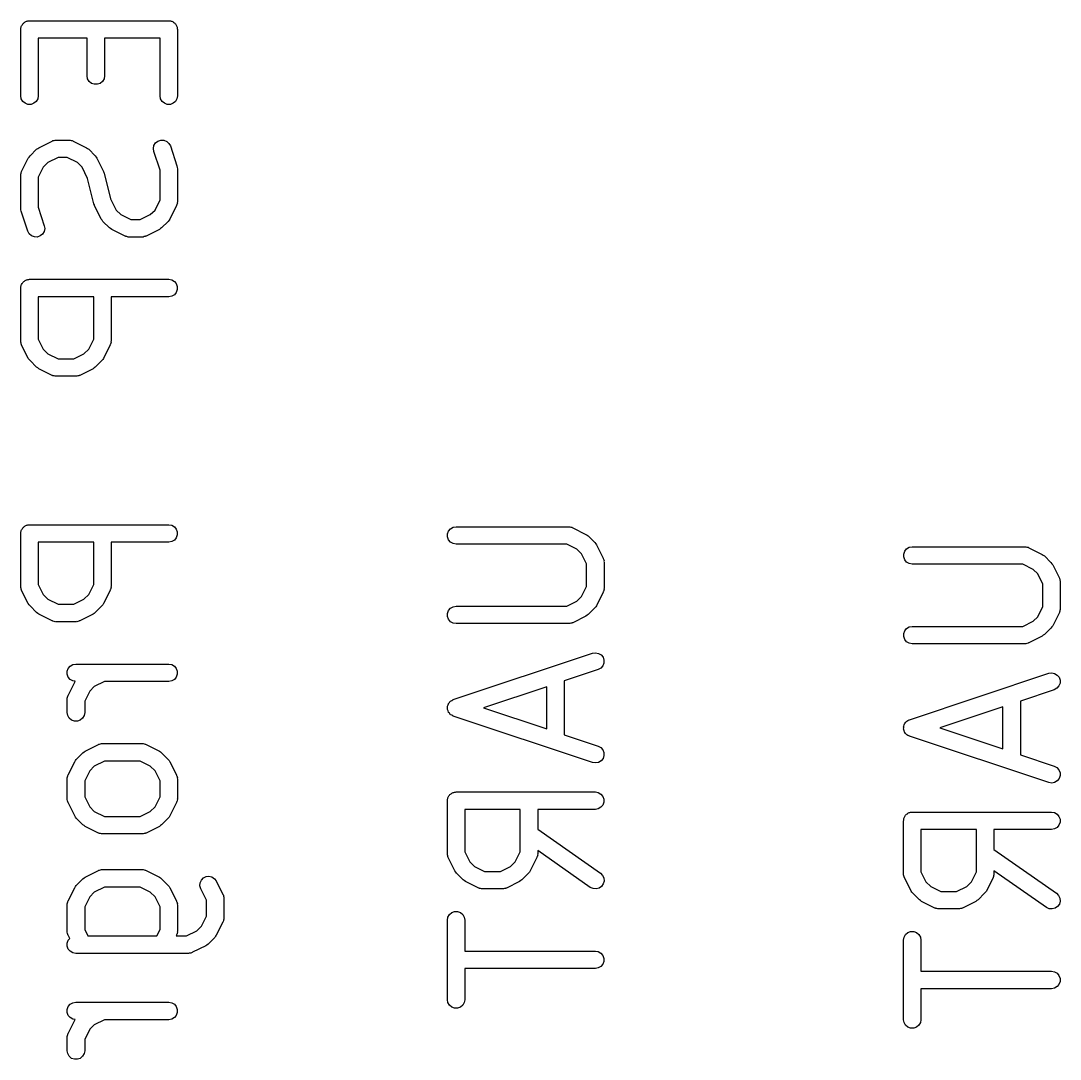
# Model space of a CAD drawing. Extents: x 91.3 to 189.8, y -113.5 to -60.4.
# Drawn here: x 120.91 to 126.88, y -107.81 to -101.85 of the extents above; entities that cross this region are included whole.
import ezdxf

# ---------------------------------------------------------------- set-up
doc = ezdxf.new("R2010")
doc.units = 0
doc.header["$MEASUREMENT"] = 0
doc.layers.add('BLACK', color=7, linetype='CONTINUOUS')

msp = doc.modelspace()

# ---------------------------------------------------------------- linework, layer by layer
at = {"layer": 'Black'}
for p, q in [((120.912, -101.899), (120.913, -101.894)), ((120.912, -102.28), (120.912, -101.899)), ((120.913, -101.89), (120.914, -101.886)), ((120.913, -101.894), (120.913, -101.89)), ((120.914, -101.886), (120.915, -101.881)), ((120.915, -101.881), (120.917, -101.878)), ((120.917, -101.878), (120.919, -101.874)), ((120.919, -101.874), (120.921, -101.87)), ((120.921, -101.87), (120.924, -101.866)), ((120.924, -101.866), (120.927, -101.864)), ((120.927, -101.864), (120.93, -101.86)), ((120.93, -101.86), (120.934, -101.858)), ((120.934, -101.858), (120.937, -101.855)), ((120.937, -101.855), (120.941, -101.854)), ((120.941, -101.854), (120.945, -101.852)), ((120.945, -101.852), (120.949, -101.851)), ((120.949, -101.851), (120.953, -101.849)), ((120.953, -101.849), (120.958, -101.849)), ((120.958, -101.849), (120.962, -101.849)), ((120.962, -101.849), (121.762, -101.849)), ((121.762, -101.849), (121.766, -101.849)), ((121.766, -101.849), (121.771, -101.849)), ((121.771, -101.849), (121.775, -101.851)), ((121.775, -101.851), (121.779, -101.852)), ((121.779, -101.852), (121.783, -101.854)), ((121.783, -101.854), (121.787, -101.855)), ((121.787, -101.855), (121.79, -101.858)), ((121.79, -101.858), (121.794, -101.86)), ((121.794, -101.86), (121.797, -101.864)), ((121.797, -101.864), (121.8, -101.866)), ((121.8, -101.866), (121.802, -101.87)), ((121.802, -101.87), (121.805, -101.874)), ((121.805, -101.874), (121.807, -101.878)), ((121.807, -101.878), (121.809, -101.881)), ((121.809, -101.881), (121.81, -101.886)), ((121.81, -101.886), (121.811, -101.89)), ((121.811, -101.89), (121.811, -101.894)), ((121.811, -101.894), (121.812, -101.899)), ((121.812, -101.899), (121.812, -102.28)), ((121.293, -101.949), (121.012, -101.949)), ((121.012, -101.949), (121.012, -102.28)), ((121.293, -102.165), (121.293, -101.949)), ((121.712, -101.949), (121.393, -101.949)), ((121.393, -101.949), (121.393, -102.165)), ((121.712, -102.28), (121.712, -101.949)), ((121.296, -102.182), (121.293, -102.165)), ((121.305, -102.197), (121.296, -102.182)), ((121.318, -102.209), (121.305, -102.197)), ((121.381, -102.197), (121.368, -102.209)), ((121.39, -102.182), (121.381, -102.197)), ((121.393, -102.165), (121.39, -102.182)), ((121.334, -102.214), (121.318, -102.209)), ((121.352, -102.214), (121.334, -102.214)), ((121.368, -102.209), (121.352, -102.214)), ((120.915, -102.297), (120.912, -102.28)), ((120.924, -102.312), (120.915, -102.297)), ((120.937, -102.323), (120.924, -102.312)), ((120.953, -102.329), (120.937, -102.323)), ((120.987, -102.323), (120.971, -102.329)), ((121, -102.312), (120.987, -102.323)), ((121.009, -102.297), (121, -102.312)), ((121.012, -102.28), (121.009, -102.297)), ((121.715, -102.297), (121.712, -102.28)), ((121.724, -102.312), (121.715, -102.297)), ((121.737, -102.323), (121.724, -102.312)), ((121.753, -102.329), (121.737, -102.323)), ((121.787, -102.323), (121.771, -102.329)), ((121.8, -102.312), (121.787, -102.323)), ((121.809, -102.297), (121.8, -102.312)), ((121.812, -102.28), (121.809, -102.297)), ((120.971, -102.329), (120.953, -102.329)), ((121.771, -102.329), (121.753, -102.329)), ((121.016, -102.578), (121.092, -102.54)), ((121.092, -102.54), (121.095, -102.539)), ((121.095, -102.539), (121.097, -102.537)), ((121.097, -102.537), (121.103, -102.536)), ((121.103, -102.536), (121.109, -102.535)), ((121.109, -102.535), (121.111, -102.535)), ((121.111, -102.535), (121.114, -102.534)), ((121.114, -102.534), (121.19, -102.534)), ((121.19, -102.534), (121.193, -102.535)), ((121.193, -102.535), (121.196, -102.535)), ((121.196, -102.535), (121.202, -102.536)), ((121.202, -102.536), (121.208, -102.537)), ((121.208, -102.537), (121.21, -102.539)), ((121.21, -102.539), (121.213, -102.54)), ((121.213, -102.54), (121.289, -102.578)), ((121.677, -102.566), (121.686, -102.551)), ((121.686, -102.551), (121.7, -102.54)), ((121.7, -102.54), (121.716, -102.535)), ((121.716, -102.535), (121.734, -102.535)), ((121.734, -102.535), (121.75, -102.542)), ((121.75, -102.542), (121.763, -102.553)), ((121.763, -102.553), (121.771, -102.568)), ((120.965, -102.625), (121.003, -102.587)), ((121.003, -102.587), (121.009, -102.582)), ((121.009, -102.582), (121.016, -102.578)), ((121.289, -102.578), (121.295, -102.582)), ((121.295, -102.582), (121.302, -102.587)), ((121.302, -102.587), (121.34, -102.625)), ((121.674, -102.583), (121.677, -102.566)), ((121.676, -102.6), (121.674, -102.583)), ((121.712, -102.707), (121.676, -102.6)), ((121.771, -102.568), (121.809, -102.683)), ((120.917, -102.714), (120.955, -102.638)), ((120.955, -102.638), (120.96, -102.632)), ((120.96, -102.632), (120.965, -102.625)), ((121.068, -102.663), (121.041, -102.69)), ((121.126, -102.634), (121.068, -102.663)), ((121.179, -102.634), (121.126, -102.634)), ((121.237, -102.663), (121.179, -102.634)), ((121.264, -102.69), (121.237, -102.663)), ((121.34, -102.625), (121.345, -102.632)), ((121.345, -102.632), (121.349, -102.638)), ((121.349, -102.638), (121.388, -102.714)), ((121.809, -102.683), (121.811, -102.691)), ((120.912, -102.731), (120.914, -102.725)), ((120.912, -102.734), (120.912, -102.731)), ((120.912, -102.737), (120.912, -102.734)), ((120.912, -102.927), (120.912, -102.737)), ((120.914, -102.725), (120.915, -102.72)), ((120.915, -102.72), (120.916, -102.717)), ((120.916, -102.717), (120.917, -102.714)), ((121.041, -102.69), (121.012, -102.748)), ((121.296, -102.754), (121.264, -102.69)), ((121.388, -102.714), (121.389, -102.72)), ((121.389, -102.72), (121.391, -102.725)), ((121.391, -102.725), (121.428, -102.872)), ((121.712, -102.877), (121.712, -102.707)), ((121.811, -102.691), (121.812, -102.699)), ((121.812, -102.699), (121.812, -102.889)), ((121.012, -102.748), (121.012, -102.919)), ((121.332, -102.901), (121.296, -102.754)), ((121.012, -102.919), (121.047, -103.026)), ((121.335, -102.906), (121.332, -102.901)), ((121.336, -102.911), (121.335, -102.906)), ((121.374, -102.988), (121.336, -102.911)), ((121.428, -102.872), (121.46, -102.936)), ((121.683, -102.936), (121.712, -102.877)), ((121.807, -102.911), (121.769, -102.988)), ((121.809, -102.906), (121.807, -102.909)), ((121.807, -102.909), (121.807, -102.911)), ((121.81, -102.9), (121.809, -102.906)), ((121.812, -102.895), (121.81, -102.9)), ((121.812, -102.889), (121.811, -102.892)), ((121.811, -102.892), (121.812, -102.895)), ((120.913, -102.935), (120.912, -102.927)), ((120.914, -102.943), (120.913, -102.935)), ((120.953, -103.057), (120.914, -102.943)), ((121.46, -102.936), (121.487, -102.962)), ((121.487, -102.962), (121.545, -102.991)), ((121.598, -102.991), (121.656, -102.962)), ((121.656, -102.962), (121.683, -102.936)), ((121.047, -103.026), (121.05, -103.043)), ((121.379, -102.994), (121.374, -102.988)), ((121.384, -103.001), (121.379, -102.994)), ((121.422, -103.039), (121.384, -103.001)), ((121.428, -103.043), (121.422, -103.039)), ((121.545, -102.991), (121.598, -102.991)), ((121.721, -103.039), (121.715, -103.043)), ((121.759, -103.001), (121.721, -103.039)), ((121.764, -102.994), (121.759, -103.001)), ((121.769, -102.988), (121.764, -102.994)), ((120.961, -103.073), (120.953, -103.057)), ((120.974, -103.084), (120.961, -103.073)), ((120.99, -103.09), (120.974, -103.084)), ((121.007, -103.091), (120.99, -103.09)), ((121.024, -103.085), (121.007, -103.091)), ((121.037, -103.075), (121.024, -103.085)), ((121.046, -103.06), (121.037, -103.075)), ((121.05, -103.043), (121.046, -103.06)), ((121.435, -103.048), (121.428, -103.043)), ((121.511, -103.086), (121.435, -103.048)), ((121.514, -103.087), (121.511, -103.086)), ((121.516, -103.088), (121.514, -103.087)), ((121.522, -103.089), (121.516, -103.088)), ((121.528, -103.091), (121.522, -103.089)), ((121.53, -103.091), (121.528, -103.091)), ((121.533, -103.091), (121.53, -103.091)), ((121.61, -103.091), (121.533, -103.091)), ((121.612, -103.091), (121.61, -103.091)), ((121.615, -103.091), (121.612, -103.091)), ((121.621, -103.089), (121.615, -103.091)), ((121.627, -103.088), (121.621, -103.089)), ((121.629, -103.087), (121.627, -103.088)), ((121.632, -103.086), (121.629, -103.087)), ((121.708, -103.048), (121.632, -103.086)), ((121.715, -103.043), (121.708, -103.048)), ((120.937, -103.341), (120.941, -103.339)), ((120.941, -103.339), (120.945, -103.337)), ((120.945, -103.337), (120.949, -103.337)), ((120.949, -103.337), (120.953, -103.335)), ((120.953, -103.335), (120.958, -103.335)), ((120.958, -103.335), (120.962, -103.334)), ((120.962, -103.334), (121.762, -103.334)), ((121.762, -103.334), (121.779, -103.337)), ((121.779, -103.337), (121.794, -103.346)), ((120.912, -103.384), (120.913, -103.38)), ((120.912, -103.689), (120.912, -103.384)), ((120.913, -103.376), (120.914, -103.371)), ((120.913, -103.38), (120.913, -103.376)), ((120.914, -103.371), (120.915, -103.367)), ((120.915, -103.367), (120.917, -103.363)), ((120.917, -103.363), (120.919, -103.359)), ((120.919, -103.359), (120.921, -103.356)), ((120.921, -103.356), (120.924, -103.352)), ((120.924, -103.352), (120.927, -103.349)), ((120.927, -103.349), (120.93, -103.346)), ((120.93, -103.346), (120.934, -103.344)), ((120.934, -103.344), (120.937, -103.341)), ((121.794, -103.346), (121.805, -103.359)), ((121.805, -103.359), (121.811, -103.376)), ((121.811, -103.393), (121.805, -103.409)), ((121.811, -103.376), (121.811, -103.393)), ((121.012, -103.434), (121.012, -103.677)), ((121.331, -103.434), (121.012, -103.434)), ((121.331, -103.677), (121.331, -103.434)), ((121.762, -103.434), (121.431, -103.434)), ((121.431, -103.434), (121.431, -103.689)), ((121.779, -103.431), (121.762, -103.434)), ((121.794, -103.423), (121.779, -103.431)), ((121.805, -103.409), (121.794, -103.423)), ((120.912, -103.692), (120.912, -103.689)), ((120.912, -103.695), (120.912, -103.692)), ((120.914, -103.7), (120.912, -103.695)), ((121.012, -103.677), (121.041, -103.736)), ((121.302, -103.736), (121.331, -103.677)), ((121.431, -103.695), (121.429, -103.7)), ((121.431, -103.689), (121.43, -103.692)), ((121.43, -103.692), (121.431, -103.695)), ((120.915, -103.706), (120.914, -103.7)), ((120.916, -103.709), (120.915, -103.706)), ((120.917, -103.711), (120.916, -103.709)), ((120.955, -103.788), (120.917, -103.711)), ((121.041, -103.736), (121.068, -103.762)), ((121.275, -103.762), (121.302, -103.736)), ((121.426, -103.711), (121.388, -103.788)), ((121.428, -103.706), (121.426, -103.709)), ((121.426, -103.709), (121.426, -103.711)), ((121.429, -103.7), (121.428, -103.706)), ((120.96, -103.794), (120.955, -103.788)), ((120.965, -103.801), (120.96, -103.794)), ((121.003, -103.839), (120.965, -103.801)), ((121.068, -103.762), (121.126, -103.791)), ((121.126, -103.791), (121.217, -103.791)), ((121.217, -103.791), (121.275, -103.762)), ((121.378, -103.801), (121.34, -103.839)), ((121.383, -103.794), (121.378, -103.801)), ((121.388, -103.788), (121.383, -103.794)), ((121.009, -103.843), (121.003, -103.839)), ((121.016, -103.848), (121.009, -103.843)), ((121.092, -103.886), (121.016, -103.848)), ((121.327, -103.848), (121.251, -103.886)), ((121.334, -103.843), (121.327, -103.848)), ((121.34, -103.839), (121.334, -103.843)), ((121.095, -103.887), (121.092, -103.886)), ((121.097, -103.888), (121.095, -103.887)), ((121.103, -103.889), (121.097, -103.888)), ((121.109, -103.891), (121.103, -103.889)), ((121.111, -103.891), (121.109, -103.891)), ((121.114, -103.891), (121.111, -103.891)), ((121.229, -103.891), (121.114, -103.891)), ((121.231, -103.891), (121.229, -103.891)), ((121.234, -103.891), (121.231, -103.891)), ((121.24, -103.889), (121.234, -103.891)), ((121.246, -103.888), (121.24, -103.889)), ((121.248, -103.887), (121.246, -103.888)), ((121.251, -103.886), (121.248, -103.887)), ((120.915, -104.777), (120.917, -104.773)), ((120.917, -104.773), (120.919, -104.769)), ((120.919, -104.769), (120.921, -104.765)), ((120.921, -104.765), (120.924, -104.762)), ((120.924, -104.762), (120.927, -104.759)), ((120.927, -104.759), (120.93, -104.756)), ((120.93, -104.756), (120.934, -104.753)), ((120.934, -104.753), (120.937, -104.751)), ((120.937, -104.751), (120.941, -104.749)), ((120.941, -104.749), (120.945, -104.747)), ((120.945, -104.747), (120.949, -104.746)), ((120.949, -104.746), (120.953, -104.745)), ((120.953, -104.745), (120.958, -104.745)), ((120.958, -104.745), (120.962, -104.744)), ((120.962, -104.744), (121.762, -104.744)), ((121.762, -104.744), (121.779, -104.747)), ((121.779, -104.747), (121.794, -104.756)), ((121.794, -104.756), (121.805, -104.769)), ((121.805, -104.769), (121.811, -104.785)), ((123.369, -104.78), (123.38, -104.767)), ((123.38, -104.767), (123.395, -104.758)), ((123.395, -104.758), (123.412, -104.755)), ((123.412, -104.755), (124.06, -104.755)), ((124.06, -104.755), (124.062, -104.756)), ((124.062, -104.756), (124.065, -104.756)), ((124.065, -104.756), (124.071, -104.757)), ((124.071, -104.757), (124.077, -104.758)), ((124.077, -104.758), (124.079, -104.76)), ((124.079, -104.76), (124.082, -104.761)), ((124.082, -104.761), (124.158, -104.799)), ((120.912, -104.794), (120.913, -104.789)), ((120.912, -105.099), (120.912, -104.794)), ((120.913, -104.785), (120.914, -104.781)), ((120.913, -104.789), (120.913, -104.785)), ((120.914, -104.781), (120.915, -104.777)), ((121.794, -104.832), (121.779, -104.841)), ((121.805, -104.819), (121.794, -104.832)), ((121.811, -104.802), (121.805, -104.819)), ((121.811, -104.785), (121.811, -104.802)), ((123.363, -104.797), (123.369, -104.78)), ((123.363, -104.814), (123.363, -104.797)), ((123.369, -104.83), (123.363, -104.814)), ((123.38, -104.844), (123.369, -104.83)), ((124.158, -104.799), (124.165, -104.803)), ((124.165, -104.803), (124.171, -104.808)), ((124.171, -104.808), (124.209, -104.846)), ((121.012, -104.844), (121.012, -105.087)), ((121.331, -104.844), (121.012, -104.844)), ((121.331, -105.087), (121.331, -104.844)), ((121.762, -104.844), (121.431, -104.844)), ((121.431, -104.844), (121.431, -105.099)), ((121.779, -104.841), (121.762, -104.844)), ((123.395, -104.852), (123.38, -104.844)), ((123.412, -104.855), (123.395, -104.852)), ((124.048, -104.855), (123.412, -104.855)), ((124.106, -104.884), (124.048, -104.855)), ((124.133, -104.911), (124.106, -104.884)), ((124.209, -104.846), (124.214, -104.853)), ((124.214, -104.853), (124.219, -104.859)), ((124.219, -104.859), (124.257, -104.935)), ((125.989, -104.895), (126, -104.882)), ((126, -104.882), (126.015, -104.873)), ((126.015, -104.873), (126.032, -104.87)), ((126.032, -104.87), (126.68, -104.87)), ((126.68, -104.87), (126.682, -104.871)), ((126.682, -104.871), (126.685, -104.871)), ((126.685, -104.871), (126.691, -104.872)), ((126.691, -104.872), (126.697, -104.873)), ((126.697, -104.873), (126.699, -104.875)), ((126.699, -104.875), (126.702, -104.876)), ((126.702, -104.876), (126.778, -104.914)), ((124.162, -104.969), (124.133, -104.911)), ((124.257, -104.935), (124.257, -104.938)), ((124.257, -104.938), (124.259, -104.941)), ((124.259, -104.941), (124.26, -104.946)), ((124.26, -104.946), (124.262, -104.952)), ((124.262, -104.952), (124.261, -104.955)), ((125.983, -104.912), (125.989, -104.895)), ((125.983, -104.929), (125.983, -104.912)), ((125.989, -104.945), (125.983, -104.929)), ((126, -104.959), (125.989, -104.945)), ((126.778, -104.914), (126.785, -104.919)), ((126.785, -104.919), (126.791, -104.923)), ((126.791, -104.923), (126.829, -104.961)), ((124.162, -105.098), (124.162, -104.969)), ((124.261, -104.955), (124.262, -104.958)), ((124.262, -104.958), (124.262, -105.11)), ((126.015, -104.967), (126, -104.959)), ((126.032, -104.97), (126.015, -104.967)), ((126.668, -104.97), (126.032, -104.97)), ((126.726, -105), (126.668, -104.97)), ((126.753, -105.026), (126.726, -105)), ((126.829, -104.961), (126.834, -104.968)), ((126.834, -104.968), (126.839, -104.974)), ((126.839, -104.974), (126.877, -105.05)), ((126.782, -105.085), (126.753, -105.026)), ((126.877, -105.05), (126.877, -105.053)), ((126.877, -105.053), (126.879, -105.056)), ((126.879, -105.056), (126.88, -105.062)), ((126.88, -105.062), (126.882, -105.067)), ((126.882, -105.067), (126.881, -105.07)), ((126.881, -105.07), (126.882, -105.073)), ((120.912, -105.101), (120.912, -105.099)), ((120.912, -105.104), (120.912, -105.101)), ((120.914, -105.11), (120.912, -105.104)), ((120.915, -105.116), (120.914, -105.11)), ((120.916, -105.118), (120.915, -105.116)), ((120.917, -105.121), (120.916, -105.118)), ((120.955, -105.197), (120.917, -105.121)), ((121.012, -105.087), (121.041, -105.145)), ((121.302, -105.145), (121.331, -105.087)), ((121.426, -105.121), (121.388, -105.197)), ((121.428, -105.116), (121.426, -105.118)), ((121.426, -105.118), (121.426, -105.121)), ((121.429, -105.11), (121.428, -105.116)), ((121.431, -105.104), (121.429, -105.11)), ((121.431, -105.099), (121.43, -105.101)), ((121.43, -105.101), (121.431, -105.104)), ((124.133, -105.157), (124.162, -105.098)), ((124.259, -105.127), (124.257, -105.13)), ((124.257, -105.13), (124.257, -105.132)), ((124.26, -105.121), (124.259, -105.127)), ((124.262, -105.116), (124.26, -105.121)), ((124.262, -105.11), (124.261, -105.113)), ((124.261, -105.113), (124.262, -105.116)), ((126.782, -105.213), (126.782, -105.085)), ((126.882, -105.073), (126.882, -105.225)), ((121.041, -105.145), (121.068, -105.172)), ((121.068, -105.172), (121.126, -105.201)), ((121.217, -105.201), (121.275, -105.172)), ((121.275, -105.172), (121.302, -105.145)), ((124.048, -105.212), (124.106, -105.183)), ((124.106, -105.183), (124.133, -105.157)), ((124.257, -105.132), (124.219, -105.209)), ((120.96, -105.204), (120.955, -105.197)), ((120.965, -105.21), (120.96, -105.204)), ((121.003, -105.248), (120.965, -105.21)), ((121.009, -105.253), (121.003, -105.248)), ((121.126, -105.201), (121.217, -105.201)), ((121.34, -105.248), (121.334, -105.253)), ((121.378, -105.21), (121.34, -105.248)), ((121.383, -105.204), (121.378, -105.21)), ((121.388, -105.197), (121.383, -105.204)), ((123.363, -105.254), (123.369, -105.237)), ((123.369, -105.237), (123.38, -105.224)), ((123.38, -105.224), (123.395, -105.215)), ((123.395, -105.215), (123.412, -105.212)), ((123.412, -105.212), (124.048, -105.212)), ((124.209, -105.222), (124.171, -105.26)), ((124.214, -105.215), (124.209, -105.222)), ((124.219, -105.209), (124.214, -105.215)), ((126.753, -105.272), (126.782, -105.213)), ((126.877, -105.248), (126.839, -105.324)), ((126.879, -105.242), (126.877, -105.245)), ((126.877, -105.245), (126.877, -105.248)), ((126.88, -105.237), (126.879, -105.242)), ((126.882, -105.231), (126.88, -105.237)), ((126.882, -105.225), (126.881, -105.228)), ((126.881, -105.228), (126.882, -105.231)), ((121.016, -105.258), (121.009, -105.253)), ((121.092, -105.296), (121.016, -105.258)), ((121.095, -105.296), (121.092, -105.296)), ((121.097, -105.298), (121.095, -105.296)), ((121.103, -105.299), (121.097, -105.298)), ((121.109, -105.301), (121.103, -105.299)), ((121.111, -105.3), (121.109, -105.301)), ((121.114, -105.301), (121.111, -105.3)), ((121.229, -105.301), (121.114, -105.301)), ((121.231, -105.3), (121.229, -105.301)), ((121.234, -105.301), (121.231, -105.3)), ((121.24, -105.299), (121.234, -105.301)), ((121.246, -105.298), (121.24, -105.299)), ((121.248, -105.296), (121.246, -105.298)), ((121.251, -105.296), (121.248, -105.296)), ((121.327, -105.258), (121.251, -105.296)), ((121.334, -105.253), (121.327, -105.258)), ((123.363, -105.271), (123.363, -105.254)), ((123.369, -105.287), (123.363, -105.271)), ((123.38, -105.301), (123.369, -105.287)), ((123.395, -105.309), (123.38, -105.301)), ((123.412, -105.312), (123.395, -105.309)), ((124.071, -105.31), (124.065, -105.312)), ((124.077, -105.309), (124.071, -105.31)), ((124.079, -105.308), (124.077, -105.309)), ((124.082, -105.307), (124.079, -105.308)), ((124.158, -105.269), (124.082, -105.307)), ((124.165, -105.264), (124.158, -105.269)), ((124.171, -105.26), (124.165, -105.264)), ((126.668, -105.328), (126.726, -105.298)), ((126.726, -105.298), (126.753, -105.272)), ((124.06, -105.312), (123.412, -105.312)), ((124.062, -105.312), (124.06, -105.312)), ((124.065, -105.312), (124.062, -105.312)), ((125.983, -105.369), (125.989, -105.353)), ((125.983, -105.386), (125.983, -105.369)), ((125.989, -105.353), (126, -105.339)), ((126, -105.339), (126.015, -105.331)), ((126.015, -105.331), (126.032, -105.328)), ((126.032, -105.328), (126.668, -105.328)), ((126.829, -105.337), (126.791, -105.375)), ((126.834, -105.33), (126.829, -105.337)), ((126.839, -105.324), (126.834, -105.33)), ((125.989, -105.403), (125.983, -105.386)), ((126, -105.416), (125.989, -105.403)), ((126.015, -105.425), (126, -105.416)), ((126.032, -105.428), (126.015, -105.425)), ((126.68, -105.428), (126.032, -105.428)), ((126.682, -105.427), (126.68, -105.428)), ((126.685, -105.427), (126.682, -105.427)), ((126.691, -105.426), (126.685, -105.427)), ((126.697, -105.425), (126.691, -105.426)), ((126.699, -105.423), (126.697, -105.425)), ((126.702, -105.422), (126.699, -105.423)), ((126.778, -105.384), (126.702, -105.422)), ((126.785, -105.379), (126.778, -105.384)), ((126.791, -105.375), (126.785, -105.379)), ((123.396, -105.748), (124.196, -105.482)), ((124.196, -105.482), (124.213, -105.479)), ((124.213, -105.479), (124.23, -105.483)), ((124.23, -105.483), (124.245, -105.492)), ((121.196, -105.556), (121.211, -105.547)), ((121.211, -105.547), (121.229, -105.544)), ((121.229, -105.544), (121.762, -105.544)), ((121.762, -105.544), (121.779, -105.547)), ((121.779, -105.547), (121.794, -105.556)), ((124.245, -105.492), (124.256, -105.505)), ((124.261, -105.539), (124.255, -105.555)), ((124.256, -105.505), (124.261, -105.522)), ((124.261, -105.522), (124.261, -105.539)), ((121.179, -105.585), (121.185, -105.569)), ((121.179, -105.602), (121.179, -105.585)), ((121.185, -105.619), (121.179, -105.602)), ((121.185, -105.569), (121.196, -105.556)), ((121.794, -105.556), (121.805, -105.569)), ((121.805, -105.569), (121.811, -105.585)), ((121.811, -105.602), (121.805, -105.619)), ((121.811, -105.585), (121.811, -105.602)), ((124.228, -105.576), (124.033, -105.641)), ((124.243, -105.568), (124.228, -105.576)), ((124.255, -105.555), (124.243, -105.568)), ((126.016, -105.864), (126.816, -105.597)), ((126.816, -105.597), (126.833, -105.594)), ((126.833, -105.594), (126.85, -105.598)), ((126.85, -105.598), (126.865, -105.607)), ((126.865, -105.607), (126.876, -105.62)), ((121.184, -105.724), (121.222, -105.648)), ((121.196, -105.632), (121.185, -105.619)), ((121.211, -105.641), (121.196, -105.632)), ((121.225, -105.643), (121.211, -105.641)), ((121.222, -105.648), (121.225, -105.643)), ((121.393, -105.644), (121.334, -105.673)), ((121.762, -105.644), (121.393, -105.644)), ((121.779, -105.641), (121.762, -105.644)), ((121.794, -105.632), (121.779, -105.641)), ((121.805, -105.619), (121.794, -105.632)), ((124.033, -105.641), (124.033, -105.95)), ((126.881, -105.654), (126.875, -105.67)), ((126.876, -105.62), (126.881, -105.637)), ((126.881, -105.637), (126.881, -105.654)), ((121.182, -105.729), (121.183, -105.727)), ((121.183, -105.727), (121.184, -105.724)), ((121.308, -105.7), (121.279, -105.758)), ((121.334, -105.673), (121.308, -105.7)), ((123.933, -105.675), (123.57, -105.796)), ((123.933, -105.917), (123.933, -105.675)), ((126.848, -105.692), (126.653, -105.757)), ((126.863, -105.683), (126.848, -105.692)), ((126.875, -105.67), (126.863, -105.683)), ((121.179, -105.74), (121.181, -105.735)), ((121.179, -105.743), (121.179, -105.74)), ((121.179, -105.746), (121.179, -105.743)), ((121.179, -105.822), (121.179, -105.746)), ((121.181, -105.735), (121.182, -105.729)), ((121.279, -105.758), (121.279, -105.822)), ((123.362, -105.788), (123.363, -105.787)), ((123.363, -105.796), (123.362, -105.788)), ((123.363, -105.786), (123.366, -105.779)), ((123.363, -105.787), (123.363, -105.786)), ((123.366, -105.779), (123.368, -105.772)), ((123.368, -105.772), (123.369, -105.771)), ((123.369, -105.77), (123.374, -105.764)), ((123.369, -105.771), (123.369, -105.77)), ((123.374, -105.764), (123.379, -105.758)), ((123.379, -105.758), (123.38, -105.758)), ((123.38, -105.758), (123.381, -105.757)), ((123.381, -105.757), (123.387, -105.753)), ((123.387, -105.753), (123.394, -105.749)), ((123.394, -105.749), (123.395, -105.749)), ((123.395, -105.749), (123.396, -105.748)), ((126.653, -105.757), (126.653, -106.065)), ((121.182, -105.839), (121.179, -105.822)), ((121.19, -105.855), (121.182, -105.839)), ((121.276, -105.839), (121.267, -105.855)), ((121.279, -105.822), (121.276, -105.839)), ((123.362, -105.803), (123.363, -105.796)), ((123.363, -105.804), (123.362, -105.803)), ((123.363, -105.806), (123.363, -105.804)), ((123.366, -105.813), (123.363, -105.806)), ((123.368, -105.82), (123.366, -105.813)), ((123.369, -105.821), (123.368, -105.82)), ((123.369, -105.822), (123.369, -105.821)), ((123.374, -105.827), (123.369, -105.822)), ((123.379, -105.833), (123.374, -105.827)), ((123.38, -105.834), (123.379, -105.833)), ((123.381, -105.835), (123.38, -105.834)), ((123.387, -105.838), (123.381, -105.835)), ((123.394, -105.842), (123.387, -105.838)), ((123.395, -105.842), (123.394, -105.842)), ((123.396, -105.843), (123.395, -105.842)), ((124.196, -106.11), (123.396, -105.843)), ((123.57, -105.796), (123.933, -105.917)), ((126.553, -105.79), (126.19, -105.911)), ((126.553, -106.032), (126.553, -105.79)), ((121.204, -105.866), (121.19, -105.855)), ((121.22, -105.872), (121.204, -105.866)), ((121.237, -105.872), (121.22, -105.872)), ((121.254, -105.866), (121.237, -105.872)), ((121.267, -105.855), (121.254, -105.866)), ((125.982, -105.904), (125.983, -105.902)), ((125.983, -105.911), (125.982, -105.904)), ((125.983, -105.901), (125.986, -105.894)), ((125.983, -105.902), (125.983, -105.901)), ((125.986, -105.894), (125.988, -105.887)), ((125.988, -105.887), (125.989, -105.886)), ((125.989, -105.885), (125.994, -105.879)), ((125.989, -105.886), (125.989, -105.885)), ((125.994, -105.879), (125.999, -105.874)), ((125.999, -105.874), (126, -105.873)), ((126, -105.873), (126.001, -105.872)), ((126.001, -105.872), (126.007, -105.868)), ((126.007, -105.868), (126.014, -105.864)), ((126.014, -105.864), (126.015, -105.864)), ((126.015, -105.864), (126.016, -105.864)), ((124.033, -105.95), (124.228, -106.015)), ((125.982, -105.918), (125.983, -105.911)), ((125.983, -105.92), (125.982, -105.918)), ((125.983, -105.921), (125.983, -105.92)), ((125.986, -105.928), (125.983, -105.921)), ((125.988, -105.935), (125.986, -105.928)), ((125.989, -105.936), (125.988, -105.935)), ((125.989, -105.937), (125.989, -105.936)), ((125.994, -105.943), (125.989, -105.937)), ((125.999, -105.948), (125.994, -105.943)), ((126, -105.949), (125.999, -105.948)), ((126.001, -105.95), (126, -105.949)), ((126.007, -105.954), (126.001, -105.95)), ((126.014, -105.957), (126.007, -105.954)), ((126.015, -105.958), (126.014, -105.957)), ((126.016, -105.958), (126.015, -105.958)), ((126.816, -106.225), (126.016, -105.958)), ((126.19, -105.911), (126.553, -106.032)), ((121.282, -106.044), (121.359, -106.006)), ((121.359, -106.006), (121.361, -106.005)), ((121.361, -106.005), (121.364, -106.004)), ((121.364, -106.004), (121.37, -106.003)), ((121.37, -106.003), (121.375, -106.001)), ((121.375, -106.001), (121.378, -106.001)), ((121.378, -106.001), (121.381, -106.001)), ((121.381, -106.001), (121.61, -106.001)), ((121.61, -106.001), (121.612, -106.001)), ((121.612, -106.001), (121.615, -106.001)), ((121.615, -106.001), (121.621, -106.003)), ((121.621, -106.003), (121.627, -106.004)), ((121.627, -106.004), (121.629, -106.005)), ((121.629, -106.005), (121.632, -106.006)), ((121.632, -106.006), (121.708, -106.044)), ((124.228, -106.015), (124.243, -106.023)), ((124.243, -106.023), (124.255, -106.036)), ((121.231, -106.092), (121.269, -106.054)), ((121.269, -106.054), (121.276, -106.049)), ((121.276, -106.049), (121.282, -106.044)), ((121.708, -106.044), (121.715, -106.049)), ((121.715, -106.049), (121.721, -106.054)), ((121.721, -106.054), (121.759, -106.092)), ((124.256, -106.086), (124.245, -106.1)), ((124.255, -106.036), (124.261, -106.052)), ((124.261, -106.07), (124.256, -106.086)), ((124.261, -106.052), (124.261, -106.07)), ((126.653, -106.065), (126.848, -106.13)), ((121.184, -106.181), (121.222, -106.105)), ((121.222, -106.105), (121.227, -106.098)), ((121.227, -106.098), (121.231, -106.092)), ((121.334, -106.13), (121.308, -106.157)), ((121.393, -106.101), (121.334, -106.13)), ((121.598, -106.101), (121.393, -106.101)), ((121.656, -106.13), (121.598, -106.101)), ((121.683, -106.157), (121.656, -106.13)), ((121.759, -106.092), (121.764, -106.098)), ((121.764, -106.098), (121.769, -106.105)), ((121.769, -106.105), (121.807, -106.181)), ((124.213, -106.112), (124.196, -106.11)), ((124.23, -106.109), (124.213, -106.112)), ((124.245, -106.1), (124.23, -106.109)), ((126.848, -106.13), (126.863, -106.138)), ((126.863, -106.138), (126.875, -106.151)), ((121.179, -106.198), (121.181, -106.192)), ((121.179, -106.2), (121.179, -106.198)), ((121.179, -106.203), (121.179, -106.2)), ((121.179, -106.318), (121.179, -106.203)), ((121.181, -106.192), (121.182, -106.186)), ((121.182, -106.186), (121.183, -106.184)), ((121.183, -106.184), (121.184, -106.181)), ((121.308, -106.157), (121.279, -106.215)), ((121.712, -106.215), (121.683, -106.157)), ((121.807, -106.181), (121.807, -106.184)), ((121.807, -106.184), (121.809, -106.186)), ((121.809, -106.186), (121.81, -106.192)), ((121.81, -106.192), (121.812, -106.198)), ((121.812, -106.198), (121.811, -106.2)), ((121.811, -106.2), (121.812, -106.203)), ((121.812, -106.203), (121.812, -106.318)), ((126.876, -106.201), (126.865, -106.215)), ((126.875, -106.151), (126.881, -106.168)), ((126.881, -106.185), (126.876, -106.201)), ((126.881, -106.168), (126.881, -106.185)), ((121.279, -106.215), (121.279, -106.306)), ((121.712, -106.306), (121.712, -106.215)), ((126.833, -106.228), (126.816, -106.225)), ((126.85, -106.224), (126.833, -106.228)), ((126.865, -106.215), (126.85, -106.224)), ((121.179, -106.32), (121.179, -106.318)), ((121.179, -106.323), (121.179, -106.32)), ((121.181, -106.329), (121.179, -106.323)), ((121.279, -106.306), (121.308, -106.364)), ((121.683, -106.364), (121.712, -106.306)), ((121.812, -106.323), (121.81, -106.329)), ((121.812, -106.318), (121.811, -106.32)), ((121.811, -106.32), (121.812, -106.323)), ((123.362, -106.329), (123.363, -106.325)), ((123.363, -106.32), (123.364, -106.316)), ((123.363, -106.325), (123.363, -106.32)), ((123.364, -106.316), (123.365, -106.312)), ((123.365, -106.312), (123.367, -106.308)), ((123.367, -106.308), (123.369, -106.304)), ((123.369, -106.304), (123.371, -106.301)), ((123.371, -106.301), (123.374, -106.297)), ((123.374, -106.297), (123.377, -106.294)), ((123.377, -106.294), (123.38, -106.291)), ((123.38, -106.291), (123.384, -106.289)), ((123.384, -106.289), (123.387, -106.286)), ((123.387, -106.286), (123.391, -106.284)), ((123.391, -106.284), (123.395, -106.282)), ((123.395, -106.282), (123.399, -106.281)), ((123.399, -106.281), (123.403, -106.28)), ((123.403, -106.28), (123.408, -106.28)), ((123.408, -106.28), (123.412, -106.279)), ((123.412, -106.279), (124.212, -106.279)), ((124.212, -106.279), (124.229, -106.282)), ((124.229, -106.282), (124.244, -106.291)), ((124.244, -106.291), (124.255, -106.304)), ((124.255, -106.304), (124.261, -106.32)), ((124.261, -106.32), (124.261, -106.338)), ((121.182, -106.335), (121.181, -106.329)), ((121.183, -106.337), (121.182, -106.335)), ((121.184, -106.34), (121.183, -106.337)), ((121.222, -106.416), (121.184, -106.34)), ((121.308, -106.364), (121.334, -106.391)), ((121.656, -106.391), (121.683, -106.364)), ((121.807, -106.34), (121.769, -106.416)), ((121.809, -106.335), (121.807, -106.337)), ((121.807, -106.337), (121.807, -106.34)), ((121.81, -106.329), (121.809, -106.335)), ((123.362, -106.634), (123.362, -106.329)), ((123.462, -106.379), (123.462, -106.622)), ((123.781, -106.379), (123.462, -106.379)), ((123.781, -106.622), (123.781, -106.379)), ((124.212, -106.379), (123.881, -106.379)), ((123.881, -106.379), (123.881, -106.493)), ((124.229, -106.376), (124.212, -106.379)), ((124.244, -106.367), (124.229, -106.376)), ((124.255, -106.354), (124.244, -106.367)), ((124.261, -106.338), (124.255, -106.354)), ((121.227, -106.423), (121.222, -106.416)), ((121.231, -106.429), (121.227, -106.423)), ((121.269, -106.467), (121.231, -106.429)), ((121.334, -106.391), (121.393, -106.42)), ((121.393, -106.42), (121.598, -106.42)), ((121.598, -106.42), (121.656, -106.391)), ((121.759, -106.429), (121.721, -106.467)), ((121.764, -106.423), (121.759, -106.429)), ((121.769, -106.416), (121.764, -106.423)), ((125.982, -106.444), (125.983, -106.44)), ((125.982, -106.749), (125.982, -106.444)), ((125.983, -106.436), (125.984, -106.431)), ((125.983, -106.44), (125.983, -106.436)), ((125.984, -106.431), (125.985, -106.427)), ((125.985, -106.427), (125.987, -106.423)), ((125.987, -106.423), (125.989, -106.419)), ((125.989, -106.419), (125.991, -106.416)), ((125.991, -106.416), (125.994, -106.412)), ((125.994, -106.412), (125.997, -106.409)), ((125.997, -106.409), (126, -106.406)), ((126, -106.406), (126.004, -106.404)), ((126.004, -106.404), (126.007, -106.401)), ((126.007, -106.401), (126.011, -106.399)), ((126.011, -106.399), (126.015, -106.397)), ((126.015, -106.397), (126.019, -106.397)), ((126.019, -106.397), (126.023, -106.395)), ((126.023, -106.395), (126.028, -106.395)), ((126.028, -106.395), (126.032, -106.394)), ((126.032, -106.394), (126.832, -106.394)), ((126.832, -106.394), (126.849, -106.397)), ((126.849, -106.397), (126.864, -106.406)), ((126.864, -106.406), (126.875, -106.419)), ((126.875, -106.419), (126.881, -106.436)), ((126.881, -106.436), (126.881, -106.453)), ((121.276, -106.472), (121.269, -106.467)), ((121.282, -106.477), (121.276, -106.472)), ((121.359, -106.515), (121.282, -106.477)), ((121.708, -106.477), (121.632, -106.515)), ((121.715, -106.472), (121.708, -106.477)), ((121.721, -106.467), (121.715, -106.472)), ((123.881, -106.493), (124.241, -106.745)), ((126.082, -106.494), (126.082, -106.737)), ((126.401, -106.494), (126.082, -106.494)), ((126.401, -106.737), (126.401, -106.494)), ((126.832, -106.494), (126.501, -106.494)), ((126.501, -106.494), (126.501, -106.609)), ((126.849, -106.491), (126.832, -106.494)), ((126.864, -106.483), (126.849, -106.491)), ((126.875, -106.469), (126.864, -106.483)), ((126.881, -106.453), (126.875, -106.469)), ((121.361, -106.516), (121.359, -106.515)), ((121.364, -106.517), (121.361, -106.516)), ((121.37, -106.518), (121.364, -106.517)), ((121.375, -106.52), (121.37, -106.518)), ((121.378, -106.519), (121.375, -106.52)), ((121.381, -106.52), (121.378, -106.519)), ((121.61, -106.52), (121.381, -106.52)), ((121.612, -106.519), (121.61, -106.52)), ((121.615, -106.52), (121.612, -106.519)), ((121.621, -106.518), (121.615, -106.52)), ((121.627, -106.517), (121.621, -106.518)), ((121.629, -106.516), (121.627, -106.517)), ((121.632, -106.515), (121.629, -106.516)), ((123.462, -106.622), (123.491, -106.68)), ((123.752, -106.68), (123.781, -106.622)), ((124.183, -106.827), (123.881, -106.616)), ((123.881, -106.616), (123.881, -106.634)), ((126.501, -106.609), (126.861, -106.86)), ((123.362, -106.637), (123.362, -106.634)), ((123.362, -106.64), (123.362, -106.637)), ((123.364, -106.645), (123.362, -106.64)), ((123.365, -106.651), (123.364, -106.645)), ((123.366, -106.653), (123.365, -106.651)), ((123.367, -106.656), (123.366, -106.653)), ((123.405, -106.732), (123.367, -106.656)), ((123.491, -106.68), (123.518, -106.707)), ((123.725, -106.707), (123.752, -106.68)), ((123.876, -106.656), (123.838, -106.732)), ((123.878, -106.651), (123.876, -106.653)), ((123.876, -106.653), (123.876, -106.656)), ((123.879, -106.645), (123.878, -106.651)), ((123.881, -106.64), (123.879, -106.645)), ((123.881, -106.634), (123.88, -106.637)), ((123.88, -106.637), (123.881, -106.64)), ((121.282, -106.768), (121.359, -106.73)), ((121.359, -106.73), (121.361, -106.729)), ((121.361, -106.729), (121.364, -106.728)), ((121.364, -106.728), (121.37, -106.727)), ((121.37, -106.727), (121.375, -106.725)), ((121.375, -106.725), (121.378, -106.725)), ((121.378, -106.725), (121.381, -106.725)), ((121.381, -106.725), (121.61, -106.725)), ((121.61, -106.725), (121.612, -106.725)), ((121.612, -106.725), (121.615, -106.725)), ((121.615, -106.725), (121.621, -106.727)), ((121.621, -106.727), (121.627, -106.728)), ((121.627, -106.728), (121.629, -106.729)), ((121.629, -106.729), (121.632, -106.73)), ((121.632, -106.73), (121.708, -106.768)), ((123.41, -106.739), (123.405, -106.732)), ((123.415, -106.745), (123.41, -106.739)), ((123.518, -106.707), (123.576, -106.736)), ((123.576, -106.736), (123.667, -106.736)), ((123.667, -106.736), (123.725, -106.707)), ((123.833, -106.739), (123.828, -106.745)), ((123.838, -106.732), (123.833, -106.739)), ((126.082, -106.737), (126.111, -106.796)), ((126.372, -106.796), (126.401, -106.737)), ((126.803, -106.942), (126.501, -106.731)), ((126.501, -106.731), (126.501, -106.749)), ((121.231, -106.816), (121.269, -106.778)), ((121.269, -106.778), (121.276, -106.773)), ((121.276, -106.773), (121.282, -106.768)), ((121.708, -106.768), (121.715, -106.773)), ((121.715, -106.773), (121.721, -106.778)), ((121.721, -106.778), (121.759, -106.816)), ((121.941, -106.819), (121.942, -106.801)), ((121.942, -106.801), (121.949, -106.785)), ((121.949, -106.785), (121.961, -106.773)), ((121.961, -106.773), (121.976, -106.765)), ((121.976, -106.765), (121.993, -106.763)), ((121.993, -106.763), (122.01, -106.767)), ((122.01, -106.767), (122.025, -106.777)), ((122.025, -106.777), (122.035, -106.79)), ((122.035, -106.79), (122.073, -106.867)), ((123.453, -106.783), (123.415, -106.745)), ((123.459, -106.788), (123.453, -106.783)), ((123.466, -106.793), (123.459, -106.788)), ((123.542, -106.831), (123.466, -106.793)), ((123.777, -106.793), (123.701, -106.831)), ((123.784, -106.788), (123.777, -106.793)), ((123.79, -106.783), (123.784, -106.788)), ((123.828, -106.745), (123.79, -106.783)), ((124.241, -106.745), (124.253, -106.758)), ((124.253, -106.758), (124.26, -106.773)), ((124.262, -106.791), (124.257, -106.807)), ((124.26, -106.773), (124.262, -106.791)), ((125.982, -106.752), (125.982, -106.749)), ((125.982, -106.755), (125.982, -106.752)), ((125.984, -106.76), (125.982, -106.755)), ((125.985, -106.766), (125.984, -106.76)), ((125.986, -106.769), (125.985, -106.766)), ((125.987, -106.771), (125.986, -106.769)), ((126.025, -106.848), (125.987, -106.771)), ((126.111, -106.796), (126.138, -106.822)), ((126.345, -106.822), (126.372, -106.796)), ((126.496, -106.771), (126.458, -106.848)), ((126.498, -106.766), (126.496, -106.769)), ((126.496, -106.769), (126.496, -106.771)), ((126.499, -106.76), (126.498, -106.766)), ((126.501, -106.755), (126.499, -106.76)), ((126.501, -106.749), (126.5, -106.752)), ((126.5, -106.752), (126.501, -106.755)), ((121.184, -106.905), (121.222, -106.829)), ((121.222, -106.829), (121.227, -106.822)), ((121.227, -106.822), (121.231, -106.816)), ((121.334, -106.854), (121.308, -106.881)), ((121.393, -106.825), (121.334, -106.854)), ((121.598, -106.825), (121.393, -106.825)), ((121.656, -106.854), (121.598, -106.825)), ((121.683, -106.881), (121.656, -106.854)), ((121.759, -106.816), (121.764, -106.822)), ((121.764, -106.822), (121.769, -106.829)), ((121.769, -106.829), (121.807, -106.905)), ((121.946, -106.835), (121.941, -106.819)), ((121.979, -106.901), (121.946, -106.835)), ((123.545, -106.832), (123.542, -106.831)), ((123.547, -106.833), (123.545, -106.832)), ((123.553, -106.834), (123.547, -106.833)), ((123.559, -106.836), (123.553, -106.834)), ((123.561, -106.836), (123.559, -106.836)), ((123.564, -106.836), (123.561, -106.836)), ((123.679, -106.836), (123.564, -106.836)), ((123.681, -106.836), (123.679, -106.836)), ((123.684, -106.836), (123.681, -106.836)), ((123.69, -106.834), (123.684, -106.836)), ((123.696, -106.833), (123.69, -106.834)), ((123.698, -106.832), (123.696, -106.833)), ((123.701, -106.831), (123.698, -106.832)), ((124.199, -106.834), (124.183, -106.827)), ((124.216, -106.836), (124.199, -106.834)), ((124.233, -106.832), (124.216, -106.836)), ((124.247, -106.822), (124.233, -106.832)), ((124.257, -106.807), (124.247, -106.822)), ((126.03, -106.854), (126.025, -106.848)), ((126.035, -106.861), (126.03, -106.854)), ((126.073, -106.899), (126.035, -106.861)), ((126.138, -106.822), (126.196, -106.851)), ((126.196, -106.851), (126.287, -106.851)), ((126.287, -106.851), (126.345, -106.822)), ((126.448, -106.861), (126.41, -106.899)), ((126.453, -106.854), (126.448, -106.861)), ((126.458, -106.848), (126.453, -106.854)), ((126.861, -106.86), (126.873, -106.873)), ((121.179, -106.921), (121.181, -106.916)), ((121.179, -106.924), (121.179, -106.921)), ((121.181, -106.916), (121.182, -106.91)), ((121.182, -106.91), (121.183, -106.908)), ((121.183, -106.908), (121.184, -106.905)), ((121.308, -106.881), (121.279, -106.939)), ((121.712, -106.939), (121.683, -106.881)), ((121.807, -106.905), (121.807, -106.908)), ((121.807, -106.908), (121.809, -106.91)), ((121.809, -106.91), (121.81, -106.916)), ((121.81, -106.916), (121.812, -106.921)), ((121.812, -106.921), (121.811, -106.924)), ((121.979, -106.992), (121.979, -106.901)), ((122.073, -106.867), (122.074, -106.869)), ((122.074, -106.869), (122.076, -106.872)), ((122.076, -106.872), (122.077, -106.878)), ((122.077, -106.878), (122.078, -106.883)), ((122.078, -106.883), (122.078, -106.886)), ((122.078, -106.886), (122.079, -106.889)), ((122.079, -106.889), (122.079, -107.003)), ((126.079, -106.903), (126.073, -106.899)), ((126.086, -106.908), (126.079, -106.903)), ((126.162, -106.946), (126.086, -106.908)), ((126.397, -106.908), (126.321, -106.946)), ((126.404, -106.903), (126.397, -106.908)), ((126.41, -106.899), (126.404, -106.903)), ((126.873, -106.873), (126.88, -106.888)), ((126.882, -106.906), (126.877, -106.923)), ((126.88, -106.888), (126.882, -106.906)), ((121.179, -106.927), (121.179, -106.924)), ((121.179, -107.08), (121.179, -106.927)), ((121.279, -106.939), (121.279, -107.068)), ((121.712, -107.068), (121.712, -106.939)), ((121.811, -106.924), (121.812, -106.927)), ((121.812, -106.927), (121.812, -107.08)), ((123.374, -106.983), (123.387, -106.971)), ((123.387, -106.971), (123.403, -106.966)), ((123.403, -106.966), (123.421, -106.966)), ((123.421, -106.966), (123.437, -106.971)), ((123.437, -106.971), (123.45, -106.983)), ((126.165, -106.947), (126.162, -106.946)), ((126.167, -106.948), (126.165, -106.947)), ((126.173, -106.949), (126.167, -106.948)), ((126.179, -106.951), (126.173, -106.949)), ((126.181, -106.951), (126.179, -106.951)), ((126.184, -106.951), (126.181, -106.951)), ((126.299, -106.951), (126.184, -106.951)), ((126.301, -106.951), (126.299, -106.951)), ((126.304, -106.951), (126.301, -106.951)), ((126.31, -106.949), (126.304, -106.951)), ((126.316, -106.948), (126.31, -106.949)), ((126.318, -106.947), (126.316, -106.948)), ((126.321, -106.946), (126.318, -106.947)), ((126.819, -106.95), (126.803, -106.942)), ((126.836, -106.951), (126.819, -106.95)), ((126.853, -106.947), (126.836, -106.951)), ((126.867, -106.937), (126.853, -106.947)), ((126.877, -106.923), (126.867, -106.937)), ((121.949, -107.05), (121.979, -106.992)), ((122.073, -107.026), (122.035, -107.102)), ((122.074, -107.023), (122.073, -107.026)), ((122.076, -107.02), (122.074, -107.023)), ((122.077, -107.015), (122.076, -107.02)), ((122.078, -107.009), (122.077, -107.015)), ((122.079, -107.003), (122.078, -107.006)), ((122.078, -107.006), (122.078, -107.009)), ((123.362, -107.015), (123.365, -106.998)), ((123.362, -107.472), (123.362, -107.015)), ((123.365, -106.998), (123.374, -106.983)), ((123.45, -106.983), (123.459, -106.998)), ((123.459, -106.998), (123.462, -107.015)), ((123.462, -107.015), (123.462, -107.193)), ((121.179, -107.082), (121.179, -107.08)), ((121.179, -107.085), (121.179, -107.082)), ((121.181, -107.091), (121.179, -107.085)), ((121.182, -107.097), (121.181, -107.091)), ((121.183, -107.099), (121.182, -107.097)), ((121.184, -107.102), (121.183, -107.099)), ((121.279, -107.068), (121.298, -107.106)), ((121.693, -107.106), (121.712, -107.068)), ((121.809, -107.097), (121.807, -107.099)), ((121.807, -107.099), (121.807, -107.102)), ((121.81, -107.091), (121.809, -107.097)), ((121.812, -107.085), (121.81, -107.091)), ((121.812, -107.08), (121.811, -107.082)), ((121.811, -107.082), (121.812, -107.085)), ((121.864, -107.106), (121.923, -107.077)), ((121.923, -107.077), (121.949, -107.05)), ((125.985, -107.113), (125.994, -107.098)), ((125.994, -107.098), (126.007, -107.087)), ((126.007, -107.087), (126.023, -107.081)), ((126.023, -107.081), (126.041, -107.081)), ((126.041, -107.081), (126.057, -107.087)), ((126.057, -107.087), (126.07, -107.098)), ((126.07, -107.098), (126.079, -107.113)), ((121.179, -107.147), (121.185, -107.131)), ((121.179, -107.164), (121.179, -107.147)), ((121.193, -107.121), (121.184, -107.102)), ((121.185, -107.131), (121.193, -107.121)), ((121.298, -107.106), (121.693, -107.106)), ((121.807, -107.102), (121.805, -107.106)), ((121.805, -107.106), (121.864, -107.106)), ((121.981, -107.158), (121.975, -107.162)), ((121.988, -107.153), (121.981, -107.158)), ((122.026, -107.115), (121.988, -107.153)), ((122.03, -107.108), (122.026, -107.115)), ((122.035, -107.102), (122.03, -107.108)), ((125.982, -107.13), (125.985, -107.113)), ((125.982, -107.587), (125.982, -107.13)), ((126.079, -107.113), (126.082, -107.13)), ((126.082, -107.13), (126.082, -107.309)), ((121.185, -107.181), (121.179, -107.164)), ((121.196, -107.194), (121.185, -107.181)), ((121.211, -107.203), (121.196, -107.194)), ((121.229, -107.206), (121.211, -107.203)), ((121.876, -107.206), (121.229, -107.206)), ((121.879, -107.205), (121.876, -107.206)), ((121.882, -107.205), (121.879, -107.205)), ((121.888, -107.204), (121.882, -107.205)), ((121.893, -107.203), (121.888, -107.204)), ((121.896, -107.201), (121.893, -107.203)), ((121.899, -107.2), (121.896, -107.201)), ((121.975, -107.162), (121.899, -107.2)), ((123.462, -107.193), (124.212, -107.193)), ((124.212, -107.193), (124.229, -107.196)), ((124.229, -107.196), (124.244, -107.205)), ((124.244, -107.205), (124.255, -107.218)), ((124.255, -107.218), (124.261, -107.235)), ((124.255, -107.268), (124.244, -107.282)), ((124.261, -107.252), (124.255, -107.268)), ((124.261, -107.235), (124.261, -107.252)), ((124.212, -107.293), (123.462, -107.293)), ((123.462, -107.293), (123.462, -107.472)), ((124.229, -107.29), (124.212, -107.293)), ((124.244, -107.282), (124.229, -107.29)), ((126.082, -107.309), (126.832, -107.309)), ((126.832, -107.309), (126.849, -107.312)), ((126.849, -107.312), (126.864, -107.32)), ((126.864, -107.32), (126.875, -107.334)), ((126.875, -107.334), (126.881, -107.35)), ((126.864, -107.397), (126.849, -107.406)), ((126.875, -107.384), (126.864, -107.397)), ((126.881, -107.367), (126.875, -107.384)), ((126.881, -107.35), (126.881, -107.367)), ((126.832, -107.409), (126.082, -107.409)), ((126.082, -107.409), (126.082, -107.587)), ((126.849, -107.406), (126.832, -107.409)), ((121.179, -107.528), (121.185, -107.512)), ((121.185, -107.512), (121.196, -107.498)), ((121.196, -107.498), (121.211, -107.49)), ((121.211, -107.49), (121.229, -107.487)), ((121.229, -107.487), (121.762, -107.487)), ((121.762, -107.487), (121.779, -107.49)), ((121.779, -107.49), (121.794, -107.498)), ((121.794, -107.498), (121.805, -107.512)), ((121.805, -107.512), (121.811, -107.528)), ((123.365, -107.489), (123.362, -107.472)), ((123.374, -107.504), (123.365, -107.489)), ((123.387, -107.515), (123.374, -107.504)), ((123.403, -107.521), (123.387, -107.515)), ((123.437, -107.515), (123.421, -107.521)), ((123.45, -107.504), (123.437, -107.515)), ((123.459, -107.489), (123.45, -107.504)), ((123.462, -107.472), (123.459, -107.489)), ((121.179, -107.545), (121.179, -107.528)), ((121.185, -107.562), (121.179, -107.545)), ((121.196, -107.575), (121.185, -107.562)), ((121.211, -107.584), (121.196, -107.575)), ((121.794, -107.575), (121.779, -107.584)), ((121.805, -107.562), (121.794, -107.575)), ((121.811, -107.545), (121.805, -107.562)), ((121.811, -107.528), (121.811, -107.545)), ((123.421, -107.521), (123.403, -107.521)), ((121.184, -107.667), (121.222, -107.59)), ((121.225, -107.586), (121.211, -107.584)), ((121.222, -107.59), (121.225, -107.586)), ((121.334, -107.616), (121.308, -107.642)), ((121.393, -107.587), (121.334, -107.616)), ((121.762, -107.587), (121.393, -107.587)), ((121.779, -107.584), (121.762, -107.587)), ((125.985, -107.604), (125.982, -107.587)), ((125.994, -107.619), (125.985, -107.604)), ((126.007, -107.63), (125.994, -107.619)), ((126.023, -107.636), (126.007, -107.63)), ((126.041, -107.636), (126.023, -107.636)), ((126.057, -107.63), (126.041, -107.636)), ((126.07, -107.619), (126.057, -107.63)), ((126.079, -107.604), (126.07, -107.619)), ((126.082, -107.587), (126.079, -107.604)), ((121.179, -107.683), (121.181, -107.678)), ((121.179, -107.686), (121.179, -107.683)), ((121.179, -107.689), (121.179, -107.686)), ((121.179, -107.765), (121.179, -107.689)), ((121.181, -107.678), (121.182, -107.672)), ((121.182, -107.672), (121.183, -107.669)), ((121.183, -107.669), (121.184, -107.667)), ((121.308, -107.642), (121.279, -107.701)), ((121.279, -107.701), (121.279, -107.765)), ((121.182, -107.782), (121.179, -107.765)), ((121.19, -107.797), (121.182, -107.782)), ((121.204, -107.809), (121.19, -107.797)), ((121.22, -107.814), (121.204, -107.809)), ((121.237, -107.814), (121.22, -107.814)), ((121.254, -107.809), (121.237, -107.814)), ((121.267, -107.797), (121.254, -107.809)), ((121.276, -107.782), (121.267, -107.797)), ((121.279, -107.765), (121.276, -107.782))]:
    msp.add_line(p, q, dxfattribs=at)

doc.saveas('drawing.dxf')
